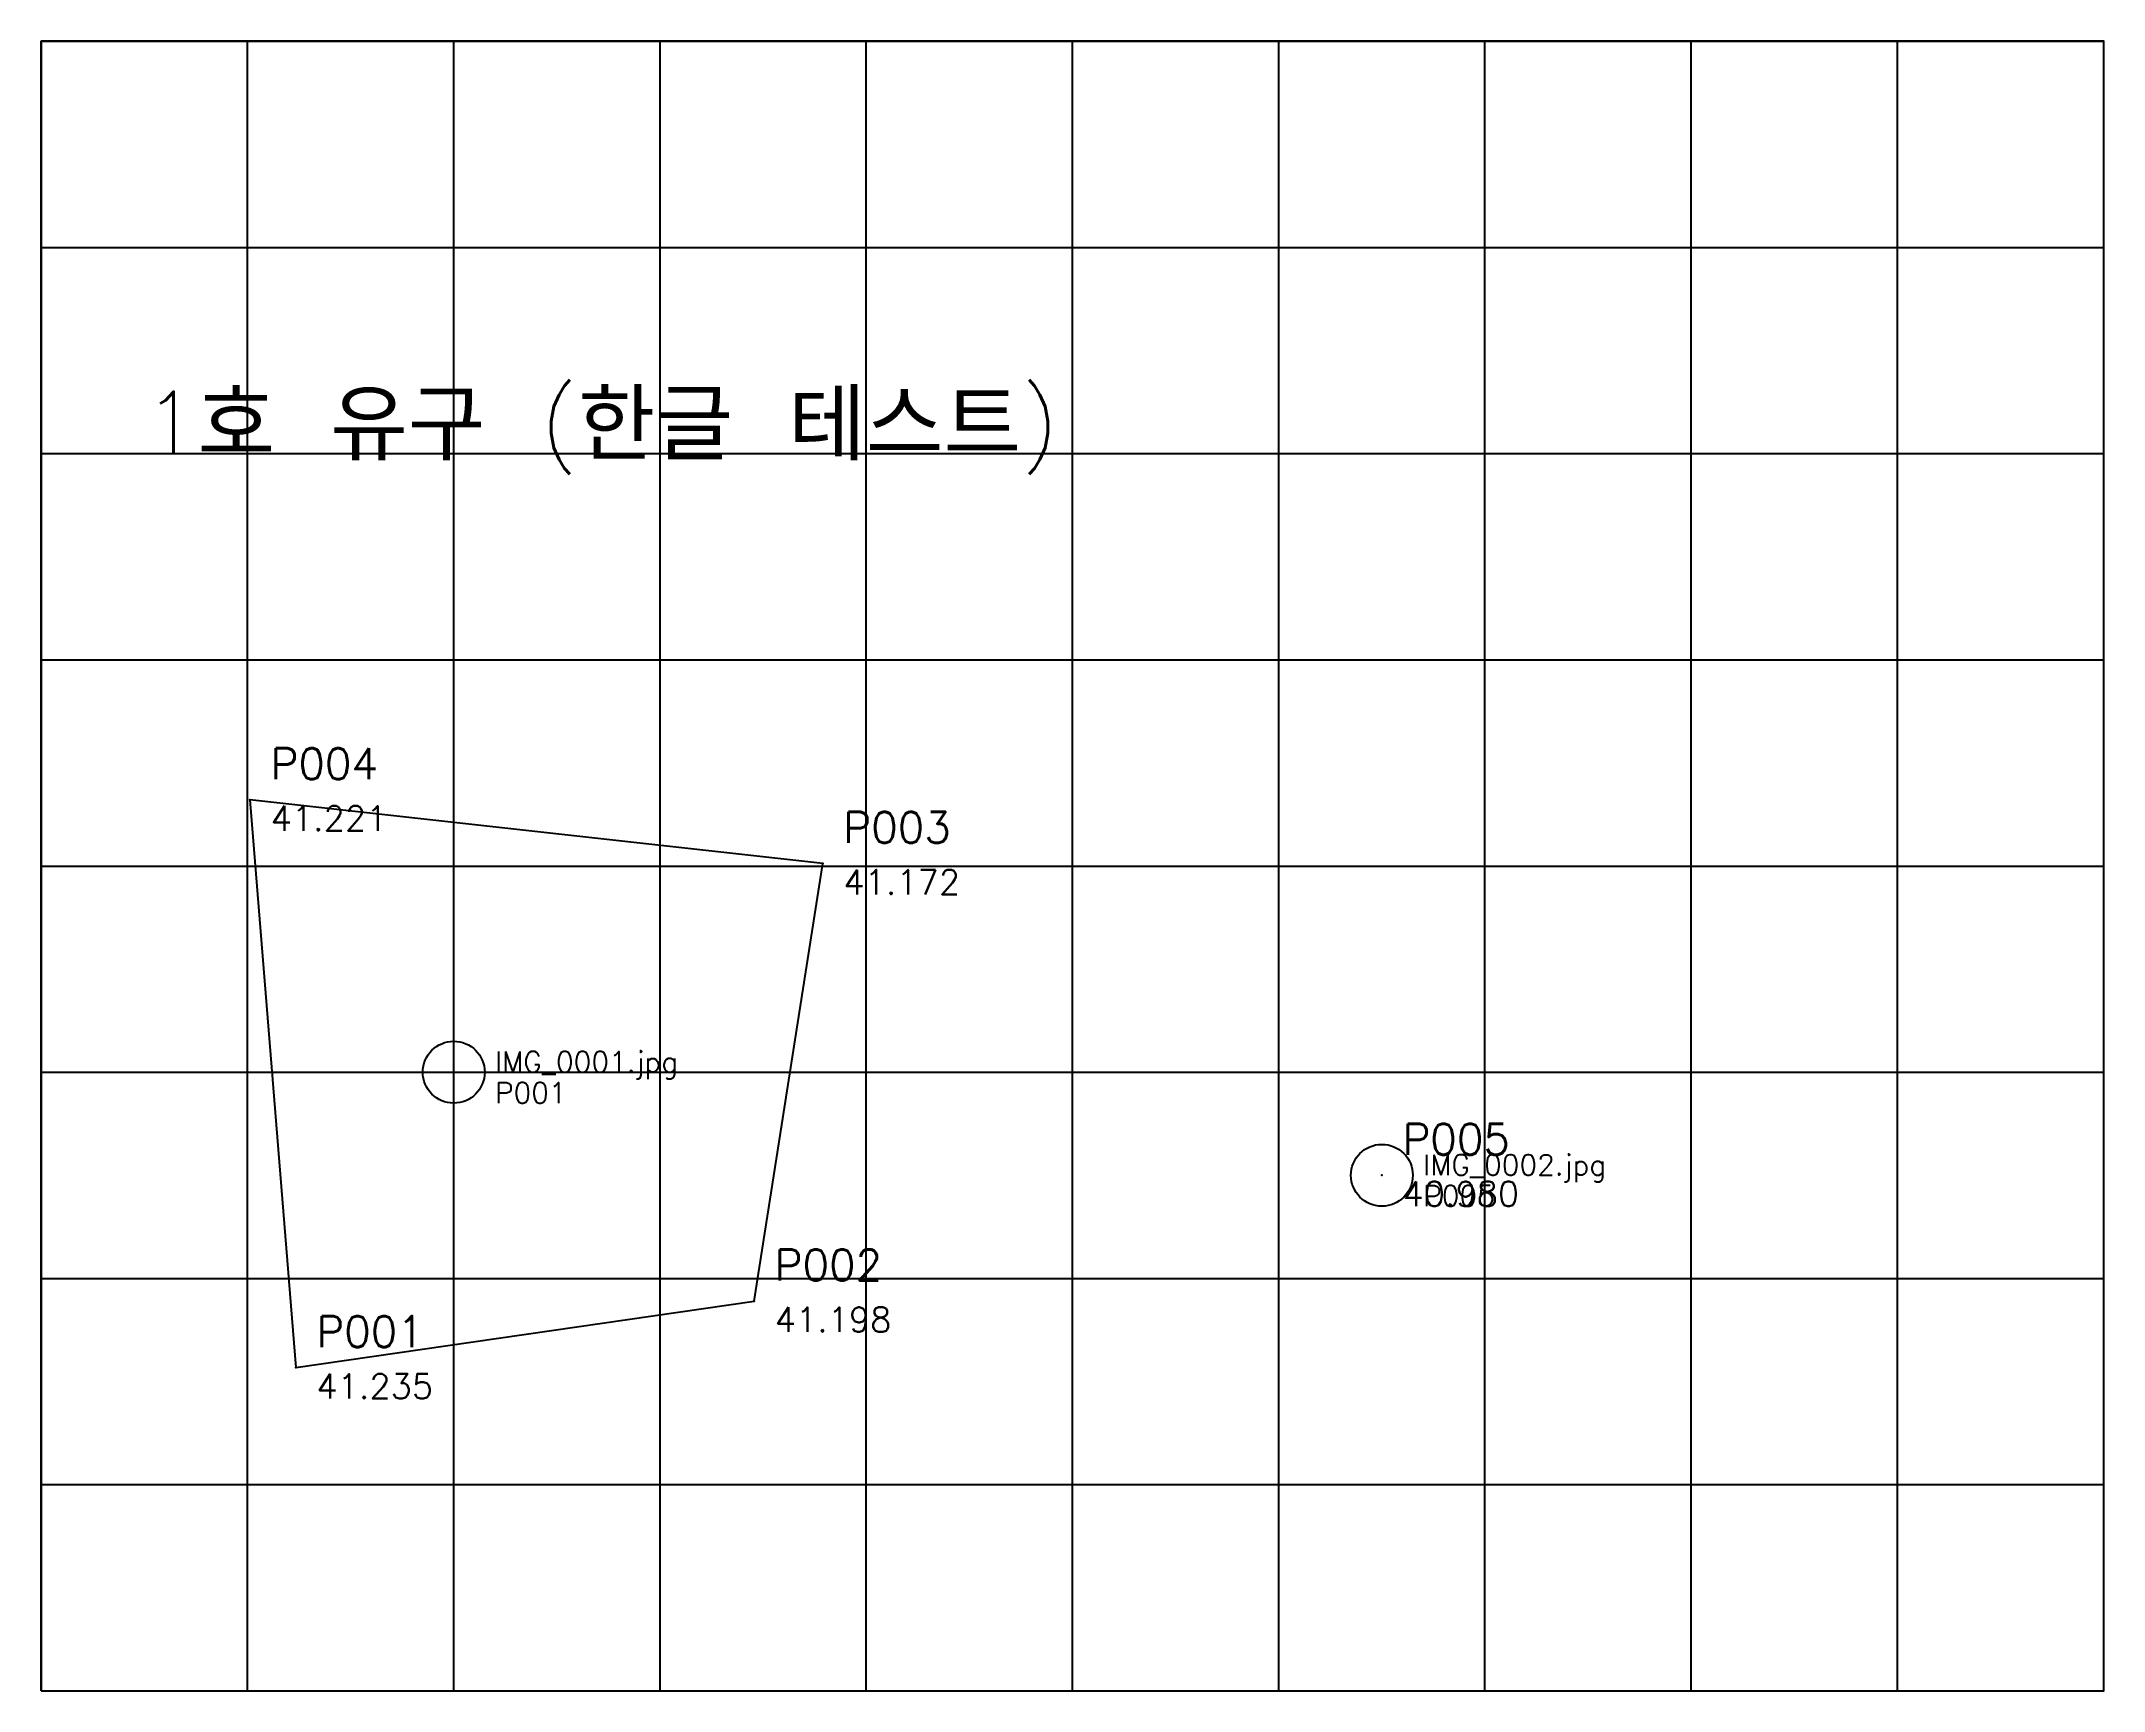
# Model space of a CAD drawing. Header units: metres. Extents: x 200100 to 200110, y 550200 to 550208.
import ezdxf

# ---------------------------------------------------------------- set-up
doc = ezdxf.new("R2010")
doc.units = ezdxf.units.M
for name, color, linetype in [('AREA', 5, 'CONTINUOUS'), ('FEATURE', 6, 'CONTINUOUS'), ('GRID', 8, 'CONTINUOUS'), ('PHOTO', 4, 'CONTINUOUS'), ('PT', 1, 'CONTINUOUS'), ('PT_ELEV', 3, 'CONTINUOUS'), ('PT_NO', 2, 'CONTINUOUS')]:
    doc.layers.add(name, color=color, linetype=linetype)
doc.styles.get("Standard").update_dxf_attribs({"font": 'txt.shx'})

# ---------------------------------------------------------------- blocks, each defined once
blk = doc.blocks.new('PHOTO_MARK')
at = {"layer": 'PHOTO'}
blk.add_circle((0, 0), 0.15, dxfattribs=at)
for tag, p in [('FILE', (0.2, 0)), ('PT', (0.2, -0.15))]:
    blk.add_attdef(tag, p, '', height=0.1, dxfattribs=at)

msp = doc.modelspace()

# ---------------------------------------------------------------- linework, layer by layer
at = {"layer": 'AREA'}
msp.add_lwpolyline([(200100, 550200), (200110, 550200), (200110, 550208), (200100, 550208)], close=True, dxfattribs=at)
at = {"layer": 'FEATURE'}
msp.add_lwpolyline([(200101.234, 550201.567), (200103.456, 550201.89), (200103.789, 550204.012), (200101.012, 550204.321)], close=True, dxfattribs=at)
at = {"layer": 'GRID'}
for p, q in [((200100, 550200), (200100, 550208)), ((200100, 550208), (200110, 550208)), ((200101, 550200), (200101, 550208)), ((200102, 550200), (200102, 550208)), ((200103, 550200), (200103, 550208)), ((200104, 550200), (200104, 550208)), ((200105, 550200), (200105, 550208)), ((200106, 550200), (200106, 550208)), ((200107, 550200), (200107, 550208)), ((200108, 550200), (200108, 550208)), ((200109, 550200), (200109, 550208)), ((200110, 550200), (200110, 550208)), ((200100, 550207), (200110, 550207)), ((200100, 550206), (200110, 550206)), ((200100, 550205), (200110, 550205)), ((200100, 550204), (200110, 550204)), ((200100, 550203), (200110, 550203)), ((200100, 550202), (200110, 550202)), ((200100, 550201), (200110, 550201)), ((200100, 550200), (200110, 550200))]:
    msp.add_line(p, q, dxfattribs=at)
at = {"layer": 'PT'}
for p in [(200101.012, 550204.321, 41.221), (200103.789, 550204.012, 41.172), (200106.5, 550202.5, 40.98), (200103.456, 550201.89, 41.198), (200101.234, 550201.567, 41.235)]:
    msp.add_point(p, dxfattribs=at)

# ---------------------------------------------------------------- block references
at = {"layer": 'PHOTO'}
for p, values in [((200102, 550203), {'FILE': 'IMG_0001.jpg', 'PT': 'P001'}), ((200106.5, 550202.5), {'FILE': 'IMG_0002.jpg', 'PT': 'P005'})]:
    msp.add_blockref('PHOTO_MARK', p, dxfattribs=at).add_auto_attribs(values)

# ---------------------------------------------------------------- texts
at = {"layer": 'FEATURE'}
msp.add_text('1호 유구 (한글 테스트)', height=0.3, dxfattribs=at).set_placement((200100.5, 550206))
at = {"layer": 'PT_ELEV'}
for s, p in [('41.221', (200101.112, 550204.171)), ('41.172', (200103.889, 550203.862)), ('40.980', (200106.6, 550202.35)), ('41.198', (200103.556, 550201.74)), ('41.235', (200101.334, 550201.417))]:
    msp.add_text(s, height=0.12, dxfattribs=at).set_placement(p)
at = {"layer": 'PT_NO'}
for s, p in [('P004', (200101.112, 550204.421)), ('P003', (200103.889, 550204.112)), ('P005', (200106.6, 550202.6)), ('P002', (200103.556, 550201.99)), ('P001', (200101.334, 550201.667))]:
    msp.add_text(s, height=0.15, dxfattribs=at).set_placement(p)

doc.saveas('drawing.dxf')
